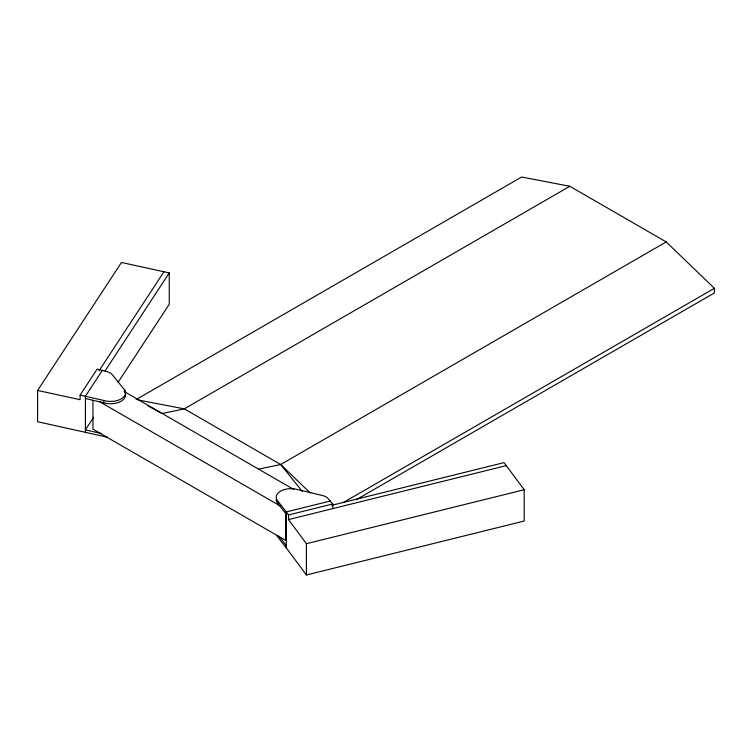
<?xml version="1.0" encoding="UTF-8"?>
<svg xmlns="http://www.w3.org/2000/svg" width="752" height="752" viewBox="0 0 752 752"><rect width="100%" height="100%" fill="white"/><g stroke="black" fill="none" stroke-linecap="round" stroke-linejoin="round"><path stroke-width="1.13" d="M107.376 437.156A14.908 8.61 0 0 1 103.72 436.386L37.6 421.74L37.6 390.448L121.457 262.476L169.266 272.92L169.266 304.222L118.055 382.373M37.6 390.448L80.097 399.726L80.097 395.091L97.13 369.091L107.48 371.77A10.66 6.157 0 0 1 112.217 374.628L124.823 390.232L124.823 392.544M99.057 370.792L163.955 271.763M102.441 370.257L85.408 396.248L85.408 432.184M105.017 370.971L169.266 272.92M93.605 417.351L85.408 429.871L101.426 433.547M136.121 399.585L521.644 177.011L569.828 186.28L666.206 241.928L714.4 288.298L714.4 292.932L356.345 499.657M569.828 186.28L184.306 408.862L162.216 413.497L148.163 406.005M258.603 469.145L280.684 464.501L666.206 241.928M343.119 502.656L714.4 288.298M330.504 500.973L286.268 511.933L278.193 501.556A14.908 8.61 0 0 1 280.562 491.169L283.654 489.796A14.908 8.61 0 0 1 294.963 488.941L322.514 495.53A10.66 6.157 0 0 1 327.665 498.134L332.741 503.99L332.741 508.625M331.641 505.335L504.037 462.621L524.191 489.74L524.191 521.042L306.421 574.989L286.268 547.87L286.268 511.933L288.505 514.951L332.741 503.99M288.505 514.951L288.505 519.585L506.275 465.629M288.505 519.585L306.421 543.696L524.191 489.74M138.415 400.026L184.306 408.862L280.684 464.501L310.275 492.983M80.097 395.091L103.72 400.449A14.908 8.61 0 0 0 121.589 398.635L123.826 396.793A14.908 8.61 0 0 0 124.823 390.232M85.408 398.569L103.72 402.771A14.908 8.61 0 0 0 121.589 400.948L123.826 399.105A14.908 8.61 0 0 0 125.49 394.762M124.071 391.472L293.741 489.43M99.029 401.361L280.637 506.209M280.684 464.501L302.436 491.554M276.2 499.572A14.908 8.61 0 0 0 278.193 503.878L286.268 514.255M278.87 536.044L286.268 545.557M286.268 547.87L278.193 537.492A14.908 8.61 0 0 1 276.708 535.415M306.421 543.696L306.421 574.989M285.704 512.62L285.704 540.434L92.947 429.148L92.947 400.167M278.193 501.556L278.193 503.878M103.72 400.449L103.72 402.771"/></g></svg>
